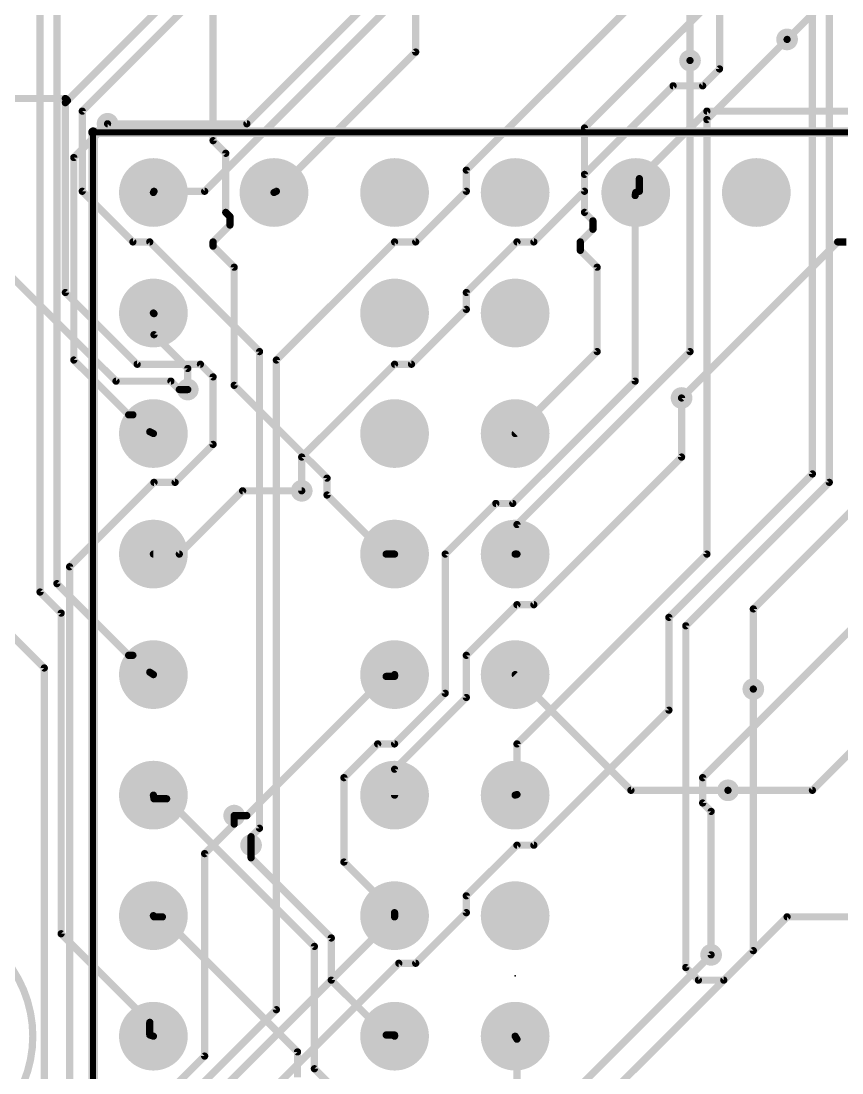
# Model space of a CAD drawing. Extents: x 0 to 101, y -4 to 80.
# Drawn here: x 36.58 to 53.87, y 15.74 to 37.9 of the extents above; entities that cross this region are included whole.
import ezdxf

# ---------------------------------------------------------------- set-up
doc = ezdxf.new("R2010")
doc.units = 0
for name, color, linetype in [('1', 14, 'CONTINUOUS'), ('16', 174, 'CONTINUOUS'), ('17', 94, 'CONTINUOUS'), ('18', 94, 'CONTINUOUS'), ('21', 251, 'CONTINUOUS'), ('23', 178, 'CONTINUOUS'), ('51', 251, 'CONTINUOUS')]:
    doc.layers.add(name, color=color, linetype=linetype)

# ---------------------------------------------------------------- blocks, each defined once
blk = doc.blocks.new('ROUNDP')
at = {"const_width": 0.5}
blk.add_lwpolyline([(0, -0.25, 1), (0, 0.25, 1), (0, -0.25)], format="xyb", dxfattribs=at)
blk = doc.blocks.new('ROUNDV')
at = {"const_width": 0.5}
blk.add_lwpolyline([(0, -0.25, 1), (0, 0.25, 1), (0, -0.25)], format="xyb", dxfattribs=at)

msp = doc.modelspace()

# ---------------------------------------------------------------- linework, layer by layer
at = {"layer": '1', "const_width": 0.1524}
for points in [[(43.8277, 42.4942), (37.5603, 36.2268)], [(43.8277, 41.9608), (37.8714, 36.0045)], [(47.2059, 41.6052), (41.3385, 35.7378)], [(47.3837, 41.2496), (40.4495, 34.3154)], [(52.0954, 40.894), (45.9613, 34.7599)], [(53.1622, 40.3606), (48.4505, 35.6489)], [(53.2511, 39.6494), (53.2511, 28.3591)], [(53.6067, 39.2049), (53.6067, 28.1813)], [(52.7177, 37.5158), (51.0286, 35.8267)], [(50.673, 37.0713), (50.673, 30.9372)], [(35.1155, 36.2712), (37.5158, 36.2712)], [(37.5158, 36.2712), (37.5603, 36.2268)], [(37.5603, 36.2268), (37.5158, 36.1823)], [(37.5158, 36.1823), (37.5158, 32.1818)], [(37.8714, 36.0045), (37.8714, 34.3154)], [(41.3385, 35.7378), (38.4048, 35.7378)], [(48.4505, 35.6489), (48.4505, 34.3154)], [(51.0286, 35.8267), (51.0286, 26.67)], [(33.5153, 35.3822), (38.5826, 30.3149)], [(45.9613, 34.7599), (45.9613, 34.3154)], [(37.8714, 34.3154), (38.9382, 33.2486)], [(39.3827, 34.3154), (39.37, 34.29)], [(40.4495, 34.3154), (39.3827, 34.3154)], [(45.9613, 34.3154), (44.8945, 33.2486)], [(48.4505, 34.3154), (47.3837, 33.2486)], [(49.5173, 34.2265), (49.53, 34.29)], [(49.5173, 30.3149), (49.5173, 34.2265)], [(38.9382, 33.2486), (39.2938, 33.2486)], [(39.2938, 33.2486), (41.6052, 30.9372)], [(44.45, 33.2486), (41.9608, 30.7594)], [(44.8945, 33.2486), (44.45, 33.2486)], [(47.0281, 33.2486), (45.9613, 32.1818)], [(47.3837, 33.2486), (47.0281, 33.2486)], [(37.5158, 32.1818), (39.0271, 30.6705)], [(45.9613, 32.1818), (45.9613, 31.8262)], [(45.9613, 31.8262), (44.8056, 30.6705)], [(41.6052, 30.9372), (41.6052, 20.8915)], [(41.9608, 30.7594), (41.9608, 17.0688)], [(50.673, 30.9372), (47.0281, 27.2923)], [(39.0271, 30.6705), (40.3606, 30.6705)], [(40.3606, 30.6705), (40.6273, 30.4038)], [(44.45, 30.6705), (42.4942, 28.7147)], [(44.8056, 30.6705), (44.45, 30.6705)], [(38.5826, 30.3149), (39.7383, 30.3149)], [(39.7383, 30.3149), (39.9161, 30.1371)], [(40.6273, 30.4038), (40.6273, 28.9814)], [(46.9392, 27.7368), (49.5173, 30.3149)], [(39.9161, 30.1371), (40.0939, 30.1371)], [(50.4952, 29.9593), (50.4952, 28.7147)], [(40.6273, 28.9814), (39.8272, 28.1813)], [(42.4942, 28.7147), (42.4942, 28.0035)], [(50.4952, 28.7147), (47.3837, 25.6032)], [(53.2511, 28.3591), (50.2285, 25.3365)], [(39.3827, 28.1813), (37.6047, 26.4033)], [(39.8272, 28.1813), (39.3827, 28.1813)], [(53.6067, 28.1813), (50.5841, 25.1587)], [(54.6735, 28.1813), (52.0065, 25.5143)], [(45.5168, 26.67), (46.5836, 27.7368)], [(46.5836, 27.7368), (46.9392, 27.7368)], [(47.0281, 27.2923), (47.0281, 26.67)], [(45.5168, 23.7363), (45.5168, 26.67)], [(47.0281, 26.67), (46.99, 26.67)], [(51.0286, 26.67), (47.0281, 22.6695)], [(37.6047, 26.4033), (37.6047, 4.0894)], [(47.0281, 25.6032), (45.9613, 24.5364)], [(47.3837, 25.6032), (47.0281, 25.6032)], [(54.5846, 25.6032), (50.9397, 21.9583)], [(52.0065, 25.5143), (52.0065, 23.8252)], [(50.2285, 25.3365), (50.2285, 23.3807)], [(50.5841, 25.1587), (50.5841, 17.9578)], [(45.9613, 24.5364), (45.9613, 23.6474)], [(44.45, 22.6695), (45.5168, 23.7363)], [(45.9613, 23.6474), (44.45, 22.1361)], [(50.2285, 23.3807), (47.3837, 20.5359)], [(43.3832, 21.9583), (44.0944, 22.6695)], [(44.0944, 22.6695), (44.45, 22.6695)], [(47.0281, 22.6695), (47.0281, 21.6027)], [(54.229, 22.6695), (53.2511, 21.6916)], [(44.45, 22.1361), (44.45, 21.59)], [(43.3832, 20.1803), (43.3832, 21.9583)], [(50.9397, 21.9583), (50.9397, 21.4249)], [(53.2511, 21.6916), (51.4731, 21.6916)], [(47.0281, 21.6027), (46.99, 21.59)], [(50.9397, 21.4249), (51.1175, 21.2471)], [(51.1175, 21.2471), (51.1175, 18.2245)], [(41.0718, 20.9804), (41.0718, 21.1582)], [(40.4495, 20.3581), (41.0718, 20.9804)], [(41.6052, 20.8915), (41.4274, 20.7137)], [(41.4274, 20.7137), (41.4274, 20.5359)], [(40.4495, 16.0909), (40.4495, 20.3581)], [(47.0281, 20.5359), (45.9613, 19.4691)], [(47.3837, 20.5359), (47.0281, 20.5359)], [(44.45, 19.1135), (43.3832, 20.1803)], [(45.9613, 19.4691), (45.9613, 19.1135)], [(44.45, 19.0246), (40.894, 15.4686)], [(44.45, 19.1135), (44.45, 19.05)], [(44.45, 19.0246), (44.45, 19.05)], [(45.9613, 19.1135), (44.8945, 18.0467)], [(51.3842, 17.6911), (52.7177, 19.0246)], [(52.7177, 19.0246), (54.5846, 19.0246)], [(44.5389, 18.0467), (41.9608, 15.4686)], [(44.8945, 18.0467), (44.5389, 18.0467)], [(50.5841, 17.9578), (50.8508, 17.6911)], [(50.8508, 17.6911), (51.3842, 17.6911)], [(41.9608, 17.0688), (39.3827, 14.4907)], [(47.0281, 16.4465), (46.99, 16.51)], [(47.0281, 9.9568), (47.0281, 16.4465)], [(39.3827, 15.0241), (40.4495, 16.0909)]]:
    msp.add_lwpolyline(points, dxfattribs=at)
at = {"layer": '1', "const_width": 0.0762}
for points in [[(52.7446, 37.4889, 1), (52.6908, 37.5427)], [(50.7111, 37.0713, 1), (50.6349, 37.0713)], [(37.5539, 36.1823, 1), (37.4777, 36.1823)], [(37.5427, 36.2981, 1), (37.4889, 36.2443)], [(37.4889, 36.2092, 1), (37.5427, 36.1554)], [(37.5158, 36.2331, 1), (37.5158, 36.3093)], [(37.5333, 36.2537, 1), (37.5872, 36.1998)], [(37.5872, 36.1998, 1), (37.5333, 36.2537)], [(37.5333, 36.1998, 1), (37.5872, 36.2537)], [(37.9095, 36.0045, 1), (37.8333, 36.0045)], [(37.8445, 36.0314, 1), (37.8983, 35.9776)], [(38.4048, 35.7759, 1), (38.4048, 35.6997)], [(41.3116, 35.7647, 1), (41.3654, 35.7109)], [(41.3385, 35.6997, 1), (41.3385, 35.7759)], [(48.4886, 35.6489, 1), (48.4124, 35.6489)], [(48.4236, 35.6758, 1), (48.4774, 35.622)], [(51.0667, 35.8267, 1), (50.9905, 35.8267)], [(51.0017, 35.8536, 1), (51.0555, 35.7998)], [(45.9994, 34.7599, 1), (45.9232, 34.7599)], [(45.9344, 34.7868, 1), (45.9882, 34.733)], [(37.8983, 34.3423, 1), (37.8445, 34.2885)], [(39.3827, 34.3535, 1), (39.3827, 34.2773)], [(39.4168, 34.2984, 1), (39.3486, 34.3324)], [(40.4226, 34.3423, 1), (40.4764, 34.2885)], [(40.4495, 34.2773, 1), (40.4495, 34.3535)], [(45.9882, 34.2885, 1), (45.9344, 34.3423)], [(48.4774, 34.2885, 1), (48.4236, 34.3423)], [(49.5674, 34.2825, 1), (49.4926, 34.2975)], [(37.8333, 34.3154, 1), (37.9095, 34.3154)], [(39.3359, 34.307, 1), (39.4041, 34.273)], [(45.9232, 34.3154, 1), (45.9994, 34.3154)], [(48.4124, 34.3154, 1), (48.4886, 34.3154)], [(49.5554, 34.2265, 1), (49.4792, 34.2265)], [(49.4799, 34.234, 1), (49.5547, 34.219)], [(38.9382, 33.2867, 1), (38.9382, 33.2105)], [(38.9113, 33.2217, 1), (38.9651, 33.2755)], [(39.3207, 33.2755, 1), (39.2669, 33.2217)], [(39.2938, 33.2105, 1), (39.2938, 33.2867)], [(44.45, 33.2867, 1), (44.45, 33.2105)], [(44.4769, 33.2217, 1), (44.4231, 33.2755)], [(44.8676, 33.2755, 1), (44.9214, 33.2217)], [(44.8945, 33.2105, 1), (44.8945, 33.2867)], [(47.0281, 33.2867, 1), (47.0281, 33.2105)], [(47.055, 33.2217, 1), (47.0012, 33.2755)], [(47.3568, 33.2755, 1), (47.4106, 33.2217)], [(47.3837, 33.2105, 1), (47.3837, 33.2867)], [(37.4777, 32.1818, 1), (37.5539, 32.1818)], [(37.5427, 32.2087, 1), (37.4889, 32.1549)], [(45.9994, 32.1818, 1), (45.9232, 32.1818)], [(45.9344, 32.2087, 1), (45.9882, 32.1549)], [(45.9232, 31.8262, 1), (45.9994, 31.8262)], [(45.9882, 31.7993, 1), (45.9344, 31.8531)], [(41.6433, 30.9372, 1), (41.5671, 30.9372)], [(41.5783, 30.9103, 1), (41.6321, 30.9641)], [(41.9989, 30.7594, 1), (41.9227, 30.7594)], [(41.9339, 30.7863, 1), (41.9877, 30.7325)], [(50.6349, 30.9372, 1), (50.7111, 30.9372)], [(50.6999, 30.9103, 1), (50.6461, 30.9641)], [(39.0271, 30.7086, 1), (39.0271, 30.6324)], [(39.0002, 30.6436, 1), (39.054, 30.6974)], [(40.3875, 30.6974, 1), (40.3337, 30.6436)], [(40.3606, 30.6324, 1), (40.3606, 30.7086)], [(44.45, 30.7086, 1), (44.45, 30.6324)], [(44.4769, 30.6436, 1), (44.4231, 30.6974)], [(44.7787, 30.6974, 1), (44.8325, 30.6436)], [(44.8056, 30.6324, 1), (44.8056, 30.7086)], [(38.5826, 30.353, 1), (38.5826, 30.2768)], [(38.5557, 30.288, 1), (38.6095, 30.3418)], [(39.7652, 30.3418, 1), (39.7114, 30.288)], [(39.7383, 30.2768, 1), (39.7383, 30.353)], [(40.6654, 30.4038, 1), (40.5892, 30.4038)], [(40.6004, 30.3769, 1), (40.6542, 30.4307)], [(49.5442, 30.288, 1), (49.4904, 30.3418)], [(39.9161, 30.1752, 1), (39.9161, 30.099)], [(39.8892, 30.1102, 1), (39.943, 30.164)], [(40.0939, 30.099, 1), (40.0939, 30.1752)], [(49.4792, 30.3149, 1), (49.5554, 30.3149)], [(50.5333, 29.9593, 1), (50.4571, 29.9593)], [(40.6542, 28.9545, 1), (40.6004, 29.0083)], [(40.5892, 28.9814, 1), (40.6654, 28.9814)], [(42.5323, 28.7147, 1), (42.4561, 28.7147)], [(42.4673, 28.7416, 1), (42.5211, 28.6878)], [(50.4571, 28.7147, 1), (50.5333, 28.7147)], [(50.5221, 28.6878, 1), (50.4683, 28.7416)], [(53.213, 28.3591, 1), (53.2892, 28.3591)], [(53.278, 28.3322, 1), (53.2242, 28.386)], [(39.3827, 28.2194, 1), (39.3827, 28.1432)], [(39.4096, 28.1544, 1), (39.3558, 28.2082)], [(39.8003, 28.2082, 1), (39.8541, 28.1544)], [(39.8272, 28.1432, 1), (39.8272, 28.2194)], [(53.5686, 28.1813, 1), (53.6448, 28.1813)], [(53.6336, 28.1544, 1), (53.5798, 28.2082)], [(42.4561, 28.0035, 1), (42.5323, 28.0035)], [(46.5836, 27.7749, 1), (46.5836, 27.6987)], [(46.6105, 27.7099, 1), (46.5567, 27.7637)], [(46.9123, 27.7637, 1), (46.9661, 27.7099)], [(46.9392, 27.6987, 1), (46.9392, 27.7749)], [(47.0662, 27.2923, 1), (46.99, 27.2923)], [(47.0012, 27.3192, 1), (47.055, 27.2654)], [(45.5549, 26.67, 1), (45.4787, 26.67)], [(45.4899, 26.6969, 1), (45.5437, 26.6431)], [(46.99, 26.7081, 1), (46.99, 26.6319)], [(46.99, 26.67, 1), (47.0662, 26.67)], [(47.0281, 26.6319, 1), (47.0281, 26.7081)], [(50.9905, 26.67, 1), (51.0667, 26.67)], [(51.0555, 26.6431, 1), (51.0017, 26.6969)], [(37.6428, 26.4033, 1), (37.5666, 26.4033)], [(37.5778, 26.4302, 1), (37.6316, 26.3764)], [(47.0281, 25.6413, 1), (47.0281, 25.5651)], [(47.055, 25.5763, 1), (47.0012, 25.6301)], [(47.3568, 25.6301, 1), (47.4106, 25.5763)], [(47.3837, 25.5651, 1), (47.3837, 25.6413)], [(52.0446, 25.5143, 1), (51.9684, 25.5143)], [(51.9796, 25.5412, 1), (52.0334, 25.4874)], [(50.2666, 25.3365, 1), (50.1904, 25.3365)], [(50.2016, 25.3634, 1), (50.2554, 25.3096)], [(50.6222, 25.1587, 1), (50.546, 25.1587)], [(50.5572, 25.1856, 1), (50.611, 25.1318)], [(45.9994, 24.5364, 1), (45.9232, 24.5364)], [(45.9344, 24.5633, 1), (45.9882, 24.5095)], [(45.4787, 23.7363, 1), (45.5549, 23.7363)], [(45.5437, 23.7094, 1), (45.4899, 23.7632)], [(45.9882, 23.6205, 1), (45.9344, 23.6743)], [(51.9684, 23.8252, 1), (52.0446, 23.8252)], [(45.9232, 23.6474, 1), (45.9994, 23.6474)], [(50.1904, 23.3807, 1), (50.2666, 23.3807)], [(50.2554, 23.3538, 1), (50.2016, 23.4076)], [(44.0944, 22.7076, 1), (44.0944, 22.6314)], [(44.1213, 22.6426, 1), (44.0675, 22.6964)], [(44.4231, 22.6964, 1), (44.4769, 22.6426)], [(44.45, 22.6314, 1), (44.45, 22.7076)], [(47.0662, 22.6695, 1), (46.99, 22.6695)], [(47.0012, 22.6964, 1), (47.055, 22.6426)], [(44.4881, 22.1361, 1), (44.4119, 22.1361)], [(44.4231, 22.163, 1), (44.4769, 22.1092)], [(43.4213, 21.9583, 1), (43.3451, 21.9583)], [(43.3563, 21.9852, 1), (43.4101, 21.9314)], [(50.9778, 21.9583, 1), (50.9016, 21.9583)], [(50.9128, 21.9852, 1), (50.9666, 21.9314)], [(51.4731, 21.7297, 1), (51.4731, 21.6535)], [(53.2242, 21.7185, 1), (53.278, 21.6647)], [(53.2511, 21.6535, 1), (53.2511, 21.7297)], [(44.4119, 21.59, 1), (44.4881, 21.59)], [(46.978, 21.6261, 1), (47.002, 21.5539)], [(46.99, 21.6027, 1), (47.0662, 21.6027)], [(47.0401, 21.5666, 1), (47.0161, 21.6388)], [(50.9016, 21.4249, 1), (50.9778, 21.4249)], [(50.9666, 21.4518, 1), (50.9128, 21.398)], [(51.1556, 21.2471, 1), (51.0794, 21.2471)], [(51.0906, 21.2202, 1), (51.1444, 21.274)], [(41.1099, 21.1582, 1), (41.0337, 21.1582)], [(41.0337, 20.9804, 1), (41.1099, 20.9804)], [(41.0987, 20.9535, 1), (41.0449, 21.0073)], [(41.5671, 20.8915, 1), (41.6433, 20.8915)], [(41.6321, 20.8646, 1), (41.5783, 20.9184)], [(41.4655, 20.7137, 1), (41.3893, 20.7137)], [(41.4005, 20.7406, 1), (41.4543, 20.6868)], [(40.4876, 20.3581, 1), (40.4114, 20.3581)], [(40.4226, 20.385, 1), (40.4764, 20.3312)], [(41.3893, 20.5359, 1), (41.4655, 20.5359)], [(47.0281, 20.574, 1), (47.0281, 20.4978)], [(47.055, 20.509, 1), (47.0012, 20.5628)], [(47.3568, 20.5628, 1), (47.4106, 20.509)], [(47.3837, 20.4978, 1), (47.3837, 20.574)], [(43.3451, 20.1803, 1), (43.4213, 20.1803)], [(43.4101, 20.2072, 1), (43.3563, 20.1534)], [(45.9994, 19.4691, 1), (45.9232, 19.4691)], [(45.9344, 19.496, 1), (45.9882, 19.4422)], [(44.4881, 19.1135, 1), (44.4119, 19.1135)], [(44.4881, 19.05, 1), (44.4119, 19.05)], [(44.4119, 19.05, 1), (44.4881, 19.05)], [(44.4231, 19.0866, 1), (44.4769, 19.1404)], [(44.4769, 18.9977, 1), (44.4231, 19.0515)], [(45.9232, 19.1135, 1), (45.9994, 19.1135)], [(45.9882, 19.0866, 1), (45.9344, 19.1404)], [(52.7177, 19.0627, 1), (52.7177, 18.9865)], [(52.7446, 18.9977, 1), (52.6908, 19.0515)], [(44.4119, 19.0246, 1), (44.4881, 19.0246)], [(51.0794, 18.2245, 1), (51.1556, 18.2245)], [(44.5389, 18.0848, 1), (44.5389, 18.0086)], [(44.5658, 18.0198, 1), (44.512, 18.0736)], [(44.8676, 18.0736, 1), (44.9214, 18.0198)], [(44.8945, 18.0086, 1), (44.8945, 18.0848)], [(50.546, 17.9578, 1), (50.6222, 17.9578)], [(50.611, 17.9847, 1), (50.5572, 17.9309)], [(50.8508, 17.7292, 1), (50.8508, 17.653)], [(50.8239, 17.6642, 1), (50.8777, 17.718)], [(51.3573, 17.718, 1), (51.4111, 17.6642)], [(51.3842, 17.653, 1), (51.3842, 17.7292)], [(41.9227, 17.0688, 1), (41.9989, 17.0688)], [(41.9877, 17.0419, 1), (41.9339, 17.0957)], [(47.0227, 16.5296, 1), (46.9573, 16.4904)], [(47.0662, 16.4465, 1), (46.99, 16.4465)], [(46.9954, 16.4269, 1), (47.0608, 16.4661)], [(40.4114, 16.0909, 1), (40.4876, 16.0909)], [(40.4764, 16.064, 1), (40.4226, 16.1178)]]:
    msp.add_lwpolyline(points, format="xyb", dxfattribs=at)
at = {"layer": '16', "const_width": 0.1524}
for points in [[(36.9824, 53.9623), (36.9824, 25.8699)], [(40.6273, 48.1838), (40.6273, 35.3822)], [(44.8945, 43.9166), (44.8945, 37.2491)], [(51.2953, 41.6052), (51.2953, 36.8935)], [(56.1848, 40.9829), (52.7177, 37.5158)], [(37.338, 40.6273), (37.338, 26.0477)], [(50.673, 38.1381), (50.673, 37.0713)], [(44.8945, 37.2491), (41.9608, 34.3154)], [(51.2953, 36.8935), (50.9397, 36.5379)], [(50.3174, 36.5379), (48.4505, 34.671)], [(50.9397, 36.5379), (50.3174, 36.5379)], [(49.6062, 34.5821), (51.0286, 36.0045)], [(51.0286, 36.0045), (55.2069, 36.0045)], [(38.4048, 35.7378), (37.6936, 35.0266)], [(40.6273, 35.3822), (40.894, 35.1155)], [(37.6936, 35.0266), (37.6936, 30.7594)], [(40.894, 35.1155), (40.894, 33.8709)], [(48.4505, 34.671), (48.4505, 33.8709)], [(49.6062, 34.3154), (49.6062, 34.5821)], [(41.9608, 34.3154), (41.91, 34.29)], [(49.6062, 34.3154), (49.53, 34.29)], [(40.894, 33.8709), (40.9829, 33.782)], [(48.4505, 33.8709), (48.6283, 33.6931)], [(40.9829, 33.782), (40.9829, 33.6042)], [(48.6283, 33.6931), (48.6283, 33.5153)], [(40.9829, 33.6042), (40.6273, 33.2486)], [(48.6283, 33.5153), (48.3616, 33.2486)], [(40.6273, 33.2486), (40.6273, 33.1597)], [(48.3616, 33.2486), (48.3616, 33.0708)], [(53.7845, 33.2486), (50.4952, 29.9593)], [(53.9623, 33.2486), (53.7845, 33.2486)], [(40.6273, 33.1597), (41.0718, 32.7152)], [(48.3616, 33.0708), (48.7172, 32.7152)], [(41.0718, 32.7152), (41.0718, 30.226)], [(48.7172, 32.7152), (48.7172, 30.9372)], [(39.3827, 31.7373), (39.37, 31.75)], [(39.3827, 31.2928), (39.3827, 31.7373)], [(40.0939, 30.5816), (39.3827, 31.2928)], [(37.6936, 30.7594), (38.8493, 29.6037)], [(48.7172, 30.9372), (46.99, 29.21)], [(40.0939, 30.1371), (40.0939, 30.5816)], [(41.0718, 30.226), (43.0276, 28.2702)], [(38.8493, 29.6037), (38.9382, 29.6037)], [(38.9382, 29.6037), (39.2938, 29.2481)], [(39.2938, 29.2481), (39.37, 29.21)], [(43.0276, 28.2702), (43.0276, 27.9146)], [(41.2496, 28.0035), (39.9161, 26.67)], [(42.4942, 28.0035), (41.2496, 28.0035)], [(43.0276, 27.9146), (44.2722, 26.67)], [(34.0487, 27.2923), (37.0713, 24.2697)], [(39.9161, 26.67), (39.37, 26.67)], [(44.2722, 26.67), (44.45, 26.67)], [(36.9824, 25.8699), (37.4269, 25.4254)], [(37.338, 26.0477), (38.8493, 24.5364)], [(37.4269, 25.4254), (37.4269, 18.669)], [(38.8493, 24.5364), (38.9382, 24.5364)], [(38.9382, 24.5364), (39.2938, 24.1808)], [(37.0713, 24.2697), (37.0713, 13.9573)], [(39.2938, 24.1808), (39.37, 24.13)], [(41.3385, 21.1582), (44.2722, 24.0919)], [(44.2722, 24.0919), (44.45, 24.0919)], [(44.45, 24.0919), (44.45, 24.13)], [(49.4284, 21.6916), (46.99, 24.13)], [(52.0065, 23.8252), (52.0065, 18.3134)], [(51.4731, 21.6916), (49.4284, 21.6916)], [(39.3827, 21.5138), (39.37, 21.59)], [(39.6494, 21.5138), (39.3827, 21.5138)], [(42.7609, 18.4023), (39.6494, 21.5138)], [(41.0718, 21.1582), (41.3385, 21.1582)], [(41.4274, 20.5359), (41.4274, 20.2692)], [(41.4274, 20.2692), (43.1165, 18.5801)], [(39.3827, 19.0246), (39.37, 19.05)], [(39.5605, 19.0246), (39.3827, 19.0246)], [(42.4053, 16.1798), (39.5605, 19.0246)], [(37.4269, 18.669), (39.2938, 16.8021)], [(43.1165, 18.5801), (43.1165, 17.6911)], [(42.7609, 15.8242), (42.7609, 18.4023)], [(51.1175, 18.2245), (47.7393, 14.8463)], [(52.0065, 18.3134), (48.1838, 14.4907)], [(43.1165, 17.6911), (44.2722, 16.5354)], [(39.2938, 16.8021), (39.2938, 16.5354)], [(39.2938, 16.5354), (39.37, 16.51)], [(44.2722, 16.5354), (44.45, 16.5354)], [(44.45, 16.5354), (44.45, 16.51)], [(42.4053, 15.6464), (42.4053, 16.1798)], [(43.7388, 14.8463), (42.7609, 15.8242)]]:
    msp.add_lwpolyline(points, dxfattribs=at)
at = {"layer": '16', "const_width": 0.0762}
for points in [[(52.6908, 37.5427, 1), (52.7446, 37.4889)], [(44.8564, 37.2491, 1), (44.9326, 37.2491)], [(44.9214, 37.2222, 1), (44.8676, 37.276)], [(50.6349, 37.0713, 1), (50.7111, 37.0713)], [(51.2572, 36.8935, 1), (51.3334, 36.8935)], [(51.3222, 36.8666, 1), (51.2684, 36.9204)], [(50.3174, 36.576, 1), (50.3174, 36.4998)], [(50.3443, 36.511, 1), (50.2905, 36.5648)], [(50.9128, 36.5648, 1), (50.9666, 36.511)], [(50.9397, 36.4998, 1), (50.9397, 36.576)], [(51.0286, 36.0426, 1), (51.0286, 35.9664)], [(51.0555, 35.9776, 1), (51.0017, 36.0314)], [(38.4317, 35.7109, 1), (38.3779, 35.7647)], [(40.5892, 35.3822, 1), (40.6654, 35.3822)], [(40.6542, 35.4091, 1), (40.6004, 35.3553)], [(37.7317, 35.0266, 1), (37.6555, 35.0266)], [(37.6667, 35.0535, 1), (37.7205, 34.9997)], [(40.9321, 35.1155, 1), (40.8559, 35.1155)], [(40.8671, 35.0886, 1), (40.9209, 35.1424)], [(48.4886, 34.671, 1), (48.4124, 34.671)], [(48.4236, 34.6979, 1), (48.4774, 34.6441)], [(49.6443, 34.5821, 1), (49.5681, 34.5821)], [(49.5793, 34.609, 1), (49.6331, 34.5552)], [(41.893, 34.3241, 1), (41.927, 34.2559)], [(41.9339, 34.3423, 1), (41.9877, 34.2885)], [(41.9778, 34.2813, 1), (41.9438, 34.3495)], [(49.518, 34.3261, 1), (49.542, 34.2539)], [(49.6182, 34.2793, 1), (49.5942, 34.3515)], [(49.5681, 34.3154, 1), (49.6443, 34.3154)], [(40.9209, 33.8978, 1), (40.8671, 33.844)], [(48.4774, 33.8978, 1), (48.4236, 33.844)], [(40.8559, 33.8709, 1), (40.9321, 33.8709)], [(41.021, 33.782, 1), (40.9448, 33.782)], [(40.956, 33.7551, 1), (41.0098, 33.8089)], [(48.4124, 33.8709, 1), (48.4886, 33.8709)], [(48.6664, 33.6931, 1), (48.5902, 33.6931)], [(48.6014, 33.6662, 1), (48.6552, 33.72)], [(40.9448, 33.6042, 1), (41.021, 33.6042)], [(41.0098, 33.5773, 1), (40.956, 33.6311)], [(48.5902, 33.5153, 1), (48.6664, 33.5153)], [(48.6552, 33.4884, 1), (48.6014, 33.5422)], [(40.6654, 33.2486, 1), (40.5892, 33.2486)], [(40.6004, 33.2755, 1), (40.6542, 33.2217)], [(48.3997, 33.2486, 1), (48.3235, 33.2486)], [(48.3347, 33.2755, 1), (48.3885, 33.2217)], [(53.7845, 33.2867, 1), (53.7845, 33.2105)], [(53.8114, 33.2217, 1), (53.7576, 33.2755)], [(40.5892, 33.1597, 1), (40.6654, 33.1597)], [(40.6542, 33.1866, 1), (40.6004, 33.1328)], [(48.3235, 33.0708, 1), (48.3997, 33.0708)], [(48.3885, 33.0977, 1), (48.3347, 33.0439)], [(41.1099, 32.7152, 1), (41.0337, 32.7152)], [(41.0449, 32.6883, 1), (41.0987, 32.7421)], [(48.7553, 32.7152, 1), (48.6791, 32.7152)], [(48.6903, 32.6883, 1), (48.7441, 32.7421)], [(39.3969, 31.7769, 1), (39.3431, 31.7231)], [(39.4208, 31.7373, 1), (39.3446, 31.7373)], [(39.3558, 31.7104, 1), (39.4096, 31.7642)], [(39.3446, 31.2928, 1), (39.4208, 31.2928)], [(39.4096, 31.3197, 1), (39.3558, 31.2659)], [(37.7205, 30.7863, 1), (37.6667, 30.7325)], [(48.6791, 30.9372, 1), (48.7553, 30.9372)], [(48.7441, 30.9103, 1), (48.6903, 30.9641)], [(37.6555, 30.7594, 1), (37.7317, 30.7594)], [(40.132, 30.5816, 1), (40.0558, 30.5816)], [(40.067, 30.5547, 1), (40.1208, 30.6085)], [(40.0558, 30.1371, 1), (40.132, 30.1371)], [(41.0337, 30.226, 1), (41.1099, 30.226)], [(41.0987, 30.2529, 1), (41.0449, 30.1991)], [(50.4683, 29.9862, 1), (50.5221, 29.9324)], [(38.8493, 29.6418, 1), (38.8493, 29.5656)], [(38.8224, 29.5768, 1), (38.8762, 29.6306)], [(38.9651, 29.6306, 1), (38.9113, 29.5768)], [(38.9382, 29.5656, 1), (38.9382, 29.6418)], [(39.3108, 29.2822, 1), (39.2768, 29.214)], [(39.2669, 29.2212, 1), (39.3207, 29.275)], [(39.353, 29.1759, 1), (39.387, 29.2441)], [(46.9631, 29.2369, 1), (47.0169, 29.1831)], [(43.0657, 28.2702, 1), (42.9895, 28.2702)], [(43.0007, 28.2433, 1), (43.0545, 28.2971)], [(41.2496, 28.0416, 1), (41.2496, 27.9654)], [(41.2765, 27.9766, 1), (41.2227, 28.0304)], [(42.4942, 27.9654, 1), (42.4942, 28.0416)], [(42.9895, 27.9146, 1), (43.0657, 27.9146)], [(43.0545, 27.9415, 1), (43.0007, 27.8877)], [(39.37, 26.7081, 1), (39.37, 26.6319)], [(39.8892, 26.6969, 1), (39.943, 26.6431)], [(39.9161, 26.6319, 1), (39.9161, 26.7081)], [(44.2722, 26.7081, 1), (44.2722, 26.6319)], [(44.2453, 26.6431, 1), (44.2991, 26.6969)], [(44.45, 26.6319, 1), (44.45, 26.7081)], [(37.0093, 25.8968, 1), (36.9555, 25.843)], [(37.2999, 26.0477, 1), (37.3761, 26.0477)], [(37.3649, 26.0746, 1), (37.3111, 26.0208)], [(36.9443, 25.8699, 1), (37.0205, 25.8699)], [(37.465, 25.4254, 1), (37.3888, 25.4254)], [(37.4, 25.3985, 1), (37.4538, 25.4523)], [(38.8493, 24.5745, 1), (38.8493, 24.4983)], [(38.9651, 24.5633, 1), (38.9113, 24.5095)], [(38.9382, 24.4983, 1), (38.9382, 24.5745)], [(38.8224, 24.5095, 1), (38.8762, 24.5633)], [(37.1094, 24.2697, 1), (37.0332, 24.2697)], [(37.0444, 24.2428, 1), (37.0982, 24.2966)], [(39.3149, 24.2125, 1), (39.2727, 24.1491)], [(39.2669, 24.1539, 1), (39.3207, 24.2077)], [(39.3489, 24.0983, 1), (39.3911, 24.1617)], [(44.2722, 24.13, 1), (44.2722, 24.0538)], [(44.2991, 24.065, 1), (44.2453, 24.1188)], [(44.4881, 24.13, 1), (44.4119, 24.13)], [(44.45, 24.0538, 1), (44.45, 24.13)], [(47.0169, 24.1569, 1), (46.9631, 24.1031)], [(44.4119, 24.0919, 1), (44.4881, 24.0919)], [(52.0446, 23.8252, 1), (51.9684, 23.8252)], [(49.4284, 21.7297, 1), (49.4284, 21.6535)], [(49.4015, 21.6647, 1), (49.4553, 21.7185)], [(51.4731, 21.6535, 1), (51.4731, 21.7297)], [(39.4076, 21.5963, 1), (39.3324, 21.5837)], [(39.3827, 21.5519, 1), (39.3827, 21.4757)], [(39.3451, 21.5075, 1), (39.4203, 21.5201)], [(39.6763, 21.5407, 1), (39.6225, 21.4869)], [(39.6494, 21.4757, 1), (39.6494, 21.5519)], [(41.0718, 21.1963, 1), (41.0718, 21.1201)], [(41.3116, 21.1851, 1), (41.3654, 21.1313)], [(41.3385, 21.1201, 1), (41.3385, 21.1963)], [(41.4655, 20.5359, 1), (41.3893, 20.5359)], [(41.3893, 20.2692, 1), (41.4655, 20.2692)], [(41.4543, 20.2961, 1), (41.4005, 20.2423)], [(39.4041, 19.067, 1), (39.3359, 19.033)], [(39.3827, 19.0627, 1), (39.3827, 18.9865)], [(39.3486, 19.0076, 1), (39.4168, 19.0416)], [(39.5874, 19.0515, 1), (39.5336, 18.9977)], [(39.5605, 18.9865, 1), (39.5605, 19.0627)], [(37.3888, 18.669, 1), (37.465, 18.669)], [(37.4538, 18.6959, 1), (37.4, 18.6421)], [(43.1546, 18.5801, 1), (43.0784, 18.5801)], [(43.0896, 18.5532, 1), (43.1434, 18.607)], [(42.799, 18.4023, 1), (42.7228, 18.4023)], [(42.734, 18.3754, 1), (42.7878, 18.4292)], [(51.1444, 18.1976, 1), (51.0906, 18.2514)], [(51.9684, 18.3134, 1), (52.0446, 18.3134)], [(52.0334, 18.2865, 1), (51.9796, 18.3403)], [(43.1434, 17.718, 1), (43.0896, 17.6642)], [(43.0784, 17.6911, 1), (43.1546, 17.6911)], [(39.3319, 16.8021, 1), (39.2557, 16.8021)], [(39.2669, 16.7752, 1), (39.3207, 16.829)], [(39.2557, 16.5354, 1), (39.3319, 16.5354)], [(39.3058, 16.5715, 1), (39.2818, 16.4993)], [(39.358, 16.4739, 1), (39.382, 16.5461)], [(44.2722, 16.5735, 1), (44.2722, 16.4973)], [(44.2453, 16.5085, 1), (44.2991, 16.5623)], [(44.4881, 16.5354, 1), (44.4119, 16.5354)], [(44.4119, 16.51, 1), (44.4881, 16.51)], [(44.45, 16.4973, 1), (44.45, 16.5735)], [(42.4434, 16.1798, 1), (42.3672, 16.1798)], [(42.3784, 16.1529, 1), (42.4322, 16.2067)], [(42.7228, 15.8242, 1), (42.799, 15.8242)], [(42.7878, 15.8511, 1), (42.734, 15.7973)]]:
    msp.add_lwpolyline(points, format="xyb", dxfattribs=at)
at = {"layer": '21', "const_width": 0.2032}
for points in [[(38.1, 0), (38.1, 35.56)], [(38.1, 35.56), (55.88, 35.56)]]:
    msp.add_lwpolyline(points, dxfattribs=at)
at = {"layer": '21'}
for points, const_width in [([(38.1508, 35.56, 1), (38.0492, 35.56)], 0.1016), ([(38.1, 35.6108, 1), (38.1, 35.5092)], 0.1016), ([(34.29, 13.97, 1), (34.29, 19.05, 1), (34.29, 13.97)], 0.1524)]:
    msp.add_lwpolyline(points, format="xyb", dxfattribs=dict(at, const_width=const_width))
at = {"layer": '23'}
msp.add_point((46.99, 17.78), dxfattribs=at)
at = {"layer": '51', "const_width": 0.0635}
for points in [[(38.1318, 35.56, 1), (38.0682, 35.56)], [(38.1, 35.5918, 1), (38.1, 35.5282)]]:
    msp.add_lwpolyline(points, format="xyb", dxfattribs=at)
at = {"layer": '51', "const_width": 0.127}
for points in [[(38.1, 0), (38.1, 35.56)], [(38.1, 35.56), (55.88, 35.56)]]:
    msp.add_lwpolyline(points, dxfattribs=at)

# ---------------------------------------------------------------- block references
at = {"layer": '17', "xscale": 1.4478, "yscale": 1.4478, "rotation": 180}
for p in [(39.37, 34.29), (39.37, 34.29), (41.91, 34.29), (41.91, 34.29), (44.45, 34.29), (44.45, 34.29), (46.99, 34.29), (46.99, 34.29), (49.53, 34.29), (49.53, 34.29), (52.07, 34.29), (52.07, 34.29), (39.37, 31.75), (39.37, 31.75), (44.45, 31.75), (44.45, 31.75), (46.99, 31.75), (46.99, 31.75), (39.37, 29.21), (39.37, 29.21), (44.45, 29.21), (44.45, 29.21), (46.99, 29.21), (46.99, 29.21), (39.37, 26.67), (39.37, 26.67), (44.45, 26.67), (44.45, 26.67), (46.99, 26.67), (46.99, 26.67), (39.37, 24.13), (39.37, 24.13), (44.45, 24.13), (44.45, 24.13), (46.99, 24.13), (46.99, 24.13), (39.37, 21.59), (39.37, 21.59), (44.45, 21.59), (44.45, 21.59), (46.99, 21.59), (46.99, 21.59), (39.37, 19.05), (39.37, 19.05), (44.45, 19.05), (44.45, 19.05), (46.99, 19.05), (46.99, 19.05), (39.37, 16.51), (39.37, 16.51), (44.45, 16.51), (44.45, 16.51), (46.99, 16.51), (46.99, 16.51)]:
    msp.add_blockref('ROUNDP', p, dxfattribs=at)
at = {"layer": '18', "xscale": 0.4572, "yscale": 0.4572}
for p in [(52.7177, 37.5158), (52.7177, 37.5158), (50.673, 37.0713), (50.673, 37.0713), (38.4048, 35.7378), (38.4048, 35.7378), (40.0939, 30.1371), (40.0939, 30.1371), (50.4952, 29.9593), (50.4952, 29.9593), (42.4942, 28.0035), (42.4942, 28.0035), (52.0065, 23.8252), (52.0065, 23.8252), (51.4731, 21.6916), (51.4731, 21.6916), (41.0718, 21.1582), (41.0718, 21.1582), (41.4274, 20.5359), (41.4274, 20.5359), (51.1175, 18.2245), (51.1175, 18.2245)]:
    msp.add_blockref('ROUNDV', p, dxfattribs=at)

doc.saveas('drawing.dxf')
